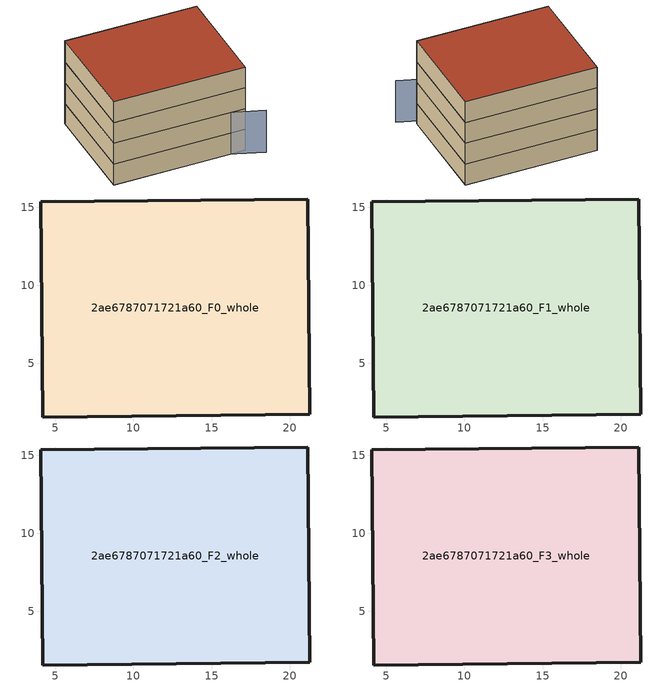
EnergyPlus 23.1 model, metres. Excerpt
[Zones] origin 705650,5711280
2ae6787071721a60_F0_whole
 floor ground (EU_floor_Construction): 21.3,1.74 21.15,15.52 4.06,15.34 4.2,1.56 z0
 wall outside (EU_wall_Construction): 4.2,1.56 4.06,15.34 21.15,15.52 21.3,1.74 4.2,1.56 z0:3
2ae6787071721a60_F1_whole
 floor to 2ae6787071721a60_F0_whole (EU_floor_Construction): 21.29,1.74 21.15,15.52 4.05,15.34 4.2,1.56 z3
 wall outside (EU_wall_Construction): 4.2,1.56 4.06,15.34 21.15,15.52 21.3,1.74 4.2,1.56 z3:6
2ae6787071721a60_F2_whole
 floor to 2ae6787071721a60_F1_whole (EU_floor_Construction): 21.29,1.74 21.15,15.52 4.05,15.34 4.2,1.56 z6
 wall outside (EU_wall_Construction): 4.2,1.56 4.06,15.34 21.15,15.52 21.3,1.74 4.2,1.56 z6:9
2ae6787071721a60_F3_whole
 floor to 2ae6787071721a60_F2_whole (EU_floor_Construction): 21.29,1.74 21.15,15.52 4.05,15.34 4.2,1.56 z9
 wall outside (EU_wall_Construction): 4.2,1.56 4.06,15.34 21.15,15.52 21.3,1.74 4.2,1.56 z9:12
 roof outside (EU_roof_Construction): 21.15,15.52 21.3,1.74 4.2,1.56 4.06,15.34 z12
shading: 19.03,1.85 23.38,0.41 z0:6
[Building]
EU S2 Campaign: North Axis=0; Terrain=City; Solar Distribution=FullExterior
[Site:Location]
London: Latitude=51.5; Longitude=-0.5; Time Zone=0; Elevation=25
[SizingPeriod:WeatherFileDays]
AnnualSizingPeriod: Begin Month=1; Begin Day of Month=1; End Month=12; End Day of Month=31; Day of Week for Start Day=Monday; Use Weather File Daylight Saving Period=No; Use Weather File Rain and Snow Indicators=No
[MATERIAL]
EU_InternalMass_Material: Roughness=MediumRough; Thickness=0.1; Conductivity=1; Density=1800; Specific Heat=900; Thermal Absorptance=0.9; Solar Absorptance=0.7; Visible Absorptance=0.7
[MATERIAL:NOMASS] Roughness=MediumRough; Thermal Absorptance=0.9; Solar Absorptance=0.7; Visible Absorptance=0.7
Name | Thermal Resistance
EU_wall_NoMass | 1.04674
EU_roof_NoMass | 4.32442
EU_floor_NoMass | 2.04616
[CONSTRUCTION]
EU_wall_Construction: EU_wall_NoMass
EU_roof_Construction: EU_roof_NoMass
EU_floor_Construction: EU_floor_NoMass
EU_InternalMass_Construction: EU_InternalMass_Material
[ZONE] Type=1; Multiplier=1; Ceiling Height=autocalculate; Floor Area=autocalculate; Part of Total Floor Area=Yes
Name | Volume
2ae6787071721a60_F0_whole | 706.581
2ae6787071721a60_F1_whole; 2ae6787071721a60_F2_whole; 2ae6787071721a60_F3_whole | 706.582
[INTERNALMASS] Construction=EU_InternalMass_Construction; Surface Area=235.527
Name | Zone or ZoneList
2ae6787071721a60_F0_whole_EU_InternalMass | 2ae6787071721a60_F0_whole
2ae6787071721a60_F1_whole_EU_InternalMass | 2ae6787071721a60_F1_whole
2ae6787071721a60_F2_whole_EU_InternalMass | 2ae6787071721a60_F2_whole
2ae6787071721a60_F3_whole_EU_InternalMass | 2ae6787071721a60_F3_whole
[OTHEREQUIPMENT] Fuel Type=Electricity; Design Level Calculation Method=Watts/Area; Power per Zone Floor Area=1; Fraction Latent=0; Fraction Radiant=0; Fraction Lost=0; Carbon Dioxide Generation Rate=0; EndUse Subcategory=EU_Step8_InternalGains
Name | Zone or ZoneList or Space or SpaceList | Schedule
EU_Step8_InternalGain_2ae6787071721a60_F0_whole_f000 | 2ae6787071721a60_F0_whole | EU_Step8_GainSchedule_2ae6787071721a60_F0_whole_f000
EU_Step8_InternalGain_2ae6787071721a60_F1_whole_f000 | 2ae6787071721a60_F1_whole | EU_Step8_GainSchedule_2ae6787071721a60_F1_whole_f000
EU_Step8_InternalGain_2ae6787071721a60_F2_whole_f000 | 2ae6787071721a60_F2_whole | EU_Step8_GainSchedule_2ae6787071721a60_F2_whole_f000
EU_Step8_InternalGain_2ae6787071721a60_F3_whole_f000 | 2ae6787071721a60_F3_whole | EU_Step8_GainSchedule_2ae6787071721a60_F3_whole_f000
[ZONEVENTILATION:DESIGNFLOWRATE] Schedule=EU_AlwaysOn; Design Flow Rate Calculation Method=AirChanges/Hour; Air Changes per Hour=0.488719; Ventilation Type=Natural; Fan Pressure Rise=0; Fan Total Efficiency=1; Constant Term Coefficient=1; Temperature Term Coefficient=0; Velocity Term Coefficient=0; Velocity Squared Term Coefficient=0; Minimum Indoor Temperature=-100; Maximum Indoor Temperature=100; Delta Temperature=-100; Minimum Outdoor Temperature=-100; Maximum Outdoor Temperature=100; Maximum Wind Speed=40
Name | Zone or ZoneList or Space or SpaceList
EU_ConstantAir_2ae6787071721a60_F0_whole | 2ae6787071721a60_F0_whole
EU_ConstantAir_2ae6787071721a60_F1_whole | 2ae6787071721a60_F1_whole
EU_ConstantAir_2ae6787071721a60_F2_whole | 2ae6787071721a60_F2_whole
EU_ConstantAir_2ae6787071721a60_F3_whole | 2ae6787071721a60_F3_whole
[HVACTEMPLATE:THERMOSTAT] Constant Heating Setpoint=20; Constant Cooling Setpoint=50
EU_HeatOnly_2ae6787071721a60_F0_whole; EU_HeatOnly_2ae6787071721a60_F1_whole; EU_HeatOnly_2ae6787071721a60_F2_whole; EU_HeatOnly_2ae6787071721a60_F3_whole
[HVACTEMPLATE:ZONE:IDEALLOADSAIRSYSTEM] System Availability Schedule=EU_AlwaysOn; Maximum Heating Supply Air Temperature=50; Minimum Cooling Supply Air Temperature=13; Maximum Heating Supply Air Humidity Ratio=0.0156; Minimum Cooling Supply Air Humidity Ratio=0.0077; Heating Limit=NoLimit; Cooling Limit=NoLimit; Heating Availability Schedule=EU_AlwaysOn; Cooling Availability Schedule=EU_CoolingOff; Dehumidification Control Type=ConstantSensibleHeatRatio; Cooling Sensible Heat Ratio=0.7; Dehumidification Setpoint=60; Humidification Control Type=None; Humidification Setpoint=30; Outdoor Air Method=None; Outdoor Air Flow Rate per Person=0.00944; Outdoor Air Flow Rate per Zone Floor Area=0; Outdoor Air Flow Rate per Zone=0; Demand Controlled Ventilation Type=None; Outdoor Air Economizer Type=NoEconomizer; Heat Recovery Type=None; Sensible Heat Recovery Effectiveness=0.7; Latent Heat Recovery Effectiveness=0.65
Name | Template Thermostat
2ae6787071721a60_F0_whole | EU_HeatOnly_2ae6787071721a60_F0_whole
2ae6787071721a60_F1_whole | EU_HeatOnly_2ae6787071721a60_F1_whole
2ae6787071721a60_F2_whole | EU_HeatOnly_2ae6787071721a60_F2_whole
2ae6787071721a60_F3_whole | EU_HeatOnly_2ae6787071721a60_F3_whole
[SIZING:ZONE] Zone Cooling Design Supply Air Temperature Input Method=SupplyAirTemperature; Zone Cooling Design Supply Air Temperature=13; Zone Heating Design Supply Air Temperature Input Method=SupplyAirTemperature; Zone Heating Design Supply Air Temperature=50; Zone Cooling Design Supply Air Humidity Ratio=0.008; Zone Heating Design Supply Air Humidity Ratio=0.008; Cooling Design Air Flow Method=DesignDay; Cooling Design Air Flow Rate=0; Cooling Minimum Air Flow per Zone Floor Area=0.000762; Cooling Minimum Air Flow=0; Cooling Minimum Air Flow Fraction=0.2; Heating Design Air Flow Method=DesignDay; Heating Design Air Flow Rate=0; Heating Maximum Air Flow per Zone Floor Area=0.002032; Heating Maximum Air Flow=0.141576; Heating Maximum Air Flow Fraction=0.3; Account for Dedicated Outdoor Air System=No; Dedicated Outdoor Air System Control Strategy=NeutralSupplyAir; Dedicated Outdoor Air Low Setpoint Temperature for Design=autosize; Dedicated Outdoor Air High Setpoint Temperature for Design=autosize; Zone Load Sizing Method=Sensible Load Only No Latent Load; Zone Latent Cooling Design Supply Air Humidity Ratio Input Method=HumidityRatioDifference; Zone Cooling Design Supply Air Humidity Ratio Difference=0.005; Zone Latent Heating Design Supply Air Humidity Ratio Input Method=HumidityRatioDifference; Zone Humidification Design Supply Air Humidity Ratio Difference=0.005
2ae6787071721a60_F0_whole; 2ae6787071721a60_F1_whole; 2ae6787071721a60_F2_whole; 2ae6787071721a60_F3_whole
[SCHEDULE:CONSTANT]
Name | Hourly Value
EU_AlwaysOn | 1
EU_CoolingOff | 0
[SCHEDULE:FILE] Column Number=1; Rows to Skip at Top=0; Number of Hours of Data=8760; Column Separator=Comma; Interpolate to Timestep=No; Minutes per Item=60; Adjust Schedule for Daylight Savings=Yes
Name | File
EU_Step8_GainSchedule_2ae6787071721a60_F0_whole_f000 | ../../schedules/2ae6787071721a60/2ae6787071721a60_F0_whole_f000_gain.csv
EU_Step8_GainSchedule_2ae6787071721a60_F1_whole_f000 | ../../schedules/2ae6787071721a60/2ae6787071721a60_F1_whole_f000_gain.csv
EU_Step8_GainSchedule_2ae6787071721a60_F2_whole_f000 | ../../schedules/2ae6787071721a60/2ae6787071721a60_F2_whole_f000_gain.csv
EU_Step8_GainSchedule_2ae6787071721a60_F3_whole_f000 | ../../schedules/2ae6787071721a60/2ae6787071721a60_F3_whole_f000_gain.csv
